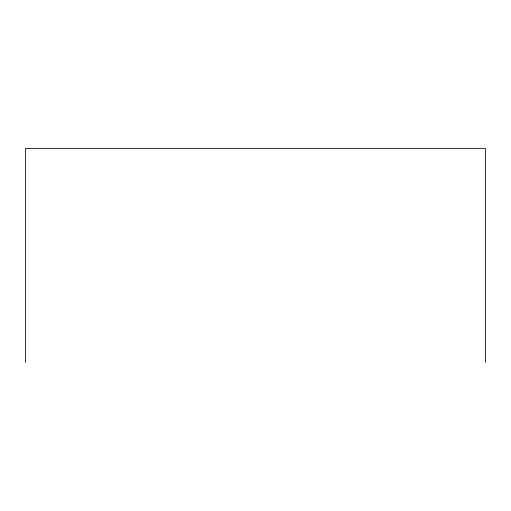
<?xml version="1.0" encoding="UTF-8"?>
<svg xmlns="http://www.w3.org/2000/svg" width="511" height="511" viewBox="0 0 511 511"><rect width="100%" height="100%" fill="white"/><g stroke="black" fill="none" stroke-linecap="round" stroke-linejoin="round"><path stroke-width="0.77" d="M485.45 362.484L485.45 148.516L25.55 148.516L25.55 362.484"/></g></svg>
